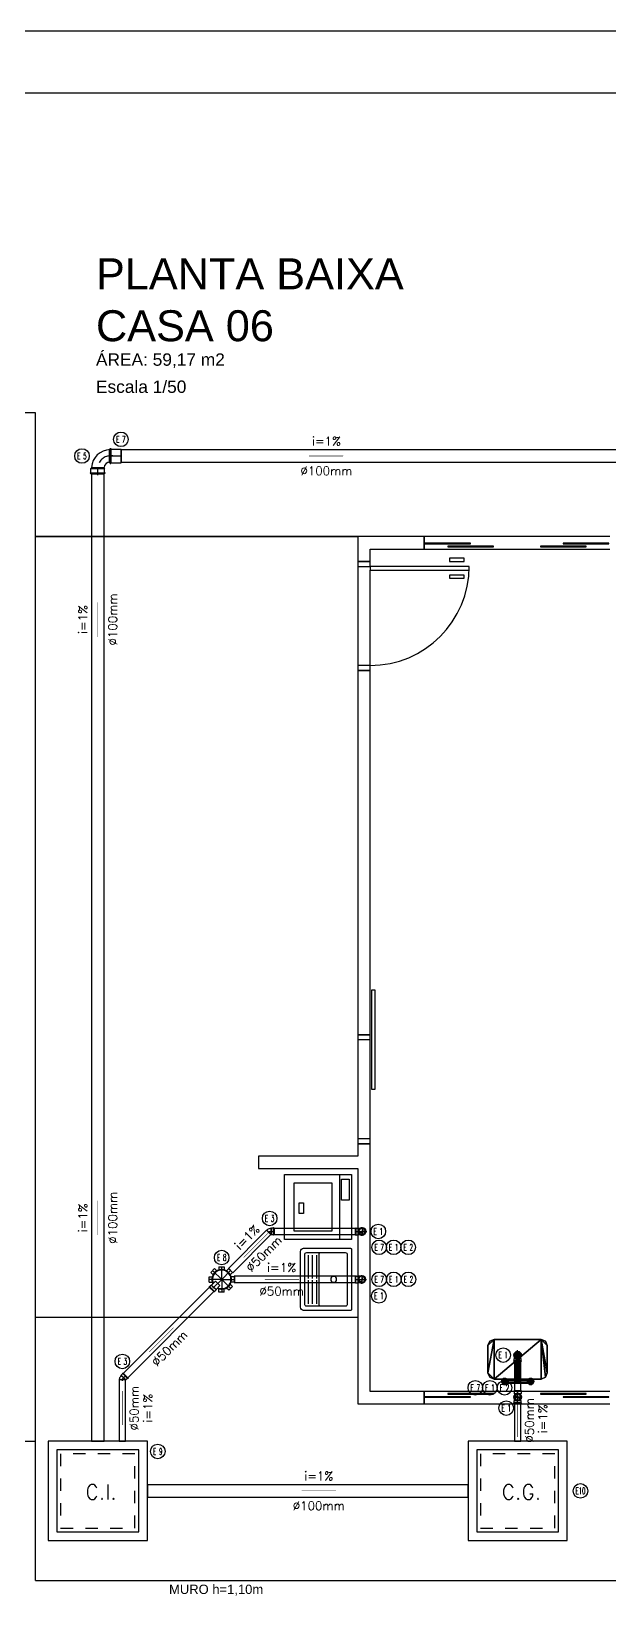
# Model space of a CAD drawing. Header units: metres. Extents: x 49 to 320, y -91 to 27.
# Drawn here: x 152.17 to 156.84, y -28.95 to -16.33 of the extents above; entities that cross this region are included whole.
import ezdxf
from ezdxf.enums import TextEntityAlignment as Align

# ---------------------------------------------------------------- set-up
doc = ezdxf.new("R2010")
doc.units = ezdxf.units.M
doc.header["$LTSCALE"] = 0.2
doc.linetypes.add('HIDDEN', pattern=[0.5, 0.25, -0.25])
doc.linetypes.add('LS', pattern=[0.5, 0.25, -0.25])
for name, color, linetype in [('ARQ-___-___-LEG', 3, 'Continuous'), ('ARQ-___-___-VST', 9, 'Continuous'), ('ARQ-EQP', 24, 'Continuous'), ('ARQ-EQP-___-INT', 7, 'Continuous'), ('CONEXAO_ESGOTO', 3, 'Continuous'), ('Diametro', 1, 'Continuous'), ('Fluxo', 1, 'Continuous'), ('Inclinacao', 1, 'Continuous'), ('LEGENDA_ID', 5, 'Continuous'), ('LEGENDA_ID_L', 5, 'Continuous'), ('LINHA_SIMETRIA', 1, 'LS'), ('TUBOS_ESGOTO', 100, 'Continuous')]:
    doc.layers.add(name, color=color, linetype=linetype)
doc.styles.add('R80', font='simplex.shx', dxfattribs={"height": 12})
doc.styles.add('REGUA200', font='arial.ttf')
doc.styles.add('REGUA60', font='arial.ttf')
doc.styles.add('REGUA80', font='arial.ttf')
doc.styles.add('ROMANS', font='romans', dxfattribs={"height": 6})

# ---------------------------------------------------------------- blocks, each defined once
blk = doc.blocks.new('Titul1')
at = {"color": 6, "style": 'REGUA200', "width": 1.4}
blk.add_attdef('TITULO', (0, 0), '', height=5, dxfattribs=at)
at = {"color": 0, "style": 'REGUA80', "width": 1.4}
blk.add_attdef('ESCALA', (0, -3.98), '', height=2, dxfattribs=at)
blk = doc.blocks.new('MCCUB1_3')
at = {"color": 254}
mesh = blk.add_polyface(dxfattribs=at)
corners = [(-24, -37, 70), (-22.5, -40.5, 70), (-19, -42, 70), (-24, -15, 70), (-22.5, -11.5, 70), (-19, -10, 70), (19, -10, 70), (19, -42, 70), (24, -15, 70), (24, -37, 70), (22.5, -40.5, 70), (22.5, -11.5, 70), (-24, -37, 85), (-22.5, -40.5, 85), (-19, -42, 85), (19, -42, 85), (22.5, -40.5, 85), (24, -37, 85), (24, -15, 85), (22.5, -11.5, 85), (19, -10, 85), (-19, -10, 85), (-22.5, -11.5, 85), (-24, -15, 85)]
mesh.append_faces([[corners[k] for k in face] for face in [(9, 7, 10), (6, 8, 11)]], dxfattribs={"vtx0": -1, "color": 254})
mesh.append_faces([[corners[k] for k in face] for face in [(0, 2, 3), (3, 2, 4), (4, 2, 5), (5, 2, 6), (8, 7, 9)]], dxfattribs={"vtx0": -1, "vtx1": -1, "color": 254})
mesh.append_faces([[corners[k] for k in face] for face in [(6, 7, 8)]], dxfattribs={"vtx0": -1, "vtx1": -1, "vtx2": -1, "color": 254})
mesh.append_faces([[corners[k] for k in face] for face in [(6, 2, 7)]], dxfattribs={"vtx0": -1, "vtx2": -1, "color": 254})
mesh.append_faces([[corners[k] for k in face] for face in [(12, 13, 0), (13, 14, 1), (14, 15, 2), (15, 16, 7), (16, 17, 10), (17, 18, 9), (18, 19, 8), (19, 20, 11), (20, 21, 6), (21, 22, 5), (22, 23, 4), (23, 12, 3)]], dxfattribs={"vtx1": -1, "color": 254})
mesh.append_faces([[corners[k] for k in face] for face in [(0, 1, 2), (13, 1, 0), (14, 2, 1), (15, 7, 2), (16, 10, 7), (17, 9, 10), (18, 8, 9), (19, 11, 8), (20, 6, 11), (21, 5, 6), (22, 4, 5), (23, 3, 4), (12, 0, 3)]], dxfattribs={"vtx2": -1, "color": 254})
mesh = blk.add_polyface(dxfattribs=at)
corners = [(-1.4, -30.5, 100.3), (-1.4, -30.5, 95.5), (-0.1, -31.3, 95.5), (-0.1, -31.3, 100.6), (-1.4, -29, 99.7), (-1.4, -29, 95.5), (-0.1, -28.3, 99.4), (-0.1, -28.3, 95.5), (1.2, -29, 99.7), (1.2, -29, 95.5), (1.2, -30.5, 100.3), (1.2, -30.5, 95.5), (-1.4, -27.2, 103.6), (-0.1, -27.5, 104.3), (-1.4, -26.6, 102.1), (-0.1, -26.3, 101.3), (1.2, -26.6, 102.1), (1.2, -27.2, 103.6), (-1.4, -10.6, 103.6), (-0.1, -10.3, 104.3), (-1.4, -11.2, 102.1), (-0.1, -11.5, 101.3), (1.2, -11.2, 102.1), (1.2, -10.6, 103.6), (-1.4, -7.6, 100.5), (-0.1, -7, 101), (-1.4, -8.6, 99.5), (-0.1, -9.2, 98.9), (1.2, -8.6, 99.5), (1.2, -7.6, 100.5), (-12.1, -6.6, 100), (-12.1, -7.3, 101.3), (11.9, -7.3, 101.3), (11.9, -6.6, 100), (-12.1, -7.4, 98.7), (11.9, -7.4, 98.7), (-12.1, -8.9, 98.7), (11.9, -8.9, 98.7), (-12.1, -9.6, 100), (11.9, -9.6, 100), (-12.1, -8.8, 101.3), (11.9, -8.8, 101.3), (12.5, -6.6, 106.9), (11.2, -5.7, 106.9), (9.7, -5.7, 106.9), (8.4, -6.6, 106.9), (7.9, -8.1, 106.9), (8.4, -9.6, 106.9), (9.6, -10.5, 106.9), (12.4, -9.6, 106.9), (11.2, -10.5, 106.9), (12.9, -8.1, 106.9), (12.5, -6.6, 101.9), (11.2, -5.7, 101.9), (9.7, -5.7, 101.9), (8.4, -6.6, 101.9), (7.9, -8.1, 101.9), (8.4, -9.6, 101.9), (9.6, -10.5, 101.9), (11.2, -10.5, 101.9), (12.4, -9.6, 101.9), (12.9, -8.1, 101.9), (-8.1, -8.1, 101.9), (-8.5, -6.6, 101.9), (-8.5, -6.6, 106.9), (-8.1, -8.1, 106.9), (-8.6, -9.6, 101.9), (-8.6, -9.6, 106.9), (-9.8, -10.5, 101.9), (-9.8, -10.5, 106.9), (-11.4, -10.5, 101.9), (-11.4, -10.5, 106.9), (-12.6, -9.6, 101.9), (-12.6, -9.6, 106.9), (-13.1, -8.1, 101.9), (-13.1, -8.1, 106.9), (-12.6, -6.6, 101.9), (-12.6, -6.6, 106.9), (-11.3, -5.7, 101.9), (-11.3, -5.7, 106.9), (-9.8, -5.7, 101.9), (-9.8, -5.7, 106.9)]
mesh.append_faces([[corners[k] for k in face] for face in [(30, 31, 32, 33), (34, 30, 33, 35), (36, 34, 35, 37), (38, 36, 37, 39), (40, 38, 39, 41), (31, 40, 41, 32), (52, 53, 43, 42), (53, 54, 44, 43), (54, 55, 45, 44), (55, 56, 46, 45), (56, 57, 47, 46), (57, 58, 48, 47), (58, 59, 50, 48), (59, 60, 49, 50), (60, 61, 51, 49), (61, 52, 42, 51), (62, 63, 64, 65), (66, 62, 65, 67), (68, 66, 67, 69), (70, 68, 69, 71), (72, 70, 71, 73), (74, 72, 73, 75), (76, 74, 75, 77), (78, 76, 77, 79), (80, 78, 79, 81), (63, 80, 81, 64)]], dxfattribs={"color": 254})
mesh.append_faces([[corners[k] for k in face] for face in [(32, 37, 35, 33), (49, 48, 50), (42, 49, 51), (64, 67, 65), (67, 71, 69)]], dxfattribs={"vtx0": -1, "color": 254})
mesh.append_faces([[corners[k] for k in face] for face in [(32, 39, 37), (42, 44, 45), (42, 45, 46), (42, 46, 47), (42, 47, 48), (64, 73, 71), (64, 75, 73), (64, 77, 75), (64, 79, 77)]], dxfattribs={"vtx0": -1, "vtx2": -1, "color": 254})
mesh.append_faces([[corners[k] for k in face] for face in [(24, 18, 19, 25), (26, 20, 18, 24), (27, 21, 20, 26), (28, 22, 21, 27), (29, 23, 22, 28), (25, 19, 23, 29)]], dxfattribs={"vtx1": -1, "color": 254})
mesh.append_faces([[corners[k] for k in face] for face in [(36, 38, 31)]], dxfattribs={"vtx1": -1, "vtx2": -1, "color": 254})
mesh.append_faces([[corners[k] for k in face] for face in [(12, 0, 3, 13), (14, 4, 0, 12), (15, 6, 4, 14), (16, 8, 6, 15), (17, 10, 8, 16), (13, 3, 10, 17), (18, 12, 13, 19), (20, 14, 12, 18), (21, 15, 14, 20), (22, 16, 15, 21), (23, 17, 16, 22), (19, 13, 17, 23)]], dxfattribs={"vtx1": -1, "vtx3": -1, "color": 254})
mesh.append_faces([[corners[k] for k in face] for face in [(32, 41, 39), (30, 34, 36, 31), (38, 40, 31), (42, 43, 44), (64, 81, 79)]], dxfattribs={"vtx2": -1, "color": 254})
mesh.append_faces([[corners[k] for k in face] for face in [(0, 1, 2, 3), (4, 5, 1, 0), (6, 7, 5, 4), (8, 9, 7, 6), (10, 11, 9, 8), (3, 2, 11, 10)]], dxfattribs={"vtx3": -1, "color": 254})
blk = doc.blocks.new('EQLAV1_2')
at = {"color": 0}
blk.add_lwpolyline([(30.8, -10), (-30.8, -10), (-30.8, -73.5), (30.8, -73.5)], close=True, dxfattribs=at)
at = {"layer": 'ARQ-EQP-___-INT'}
blk.add_line((30.8, -21.3), (-30.8, -21.3), dxfattribs=at)
for points in [[(6.4, -19.6), (26.4, -19.6), (26.4, -12.1), (6.4, -12.1)], [(22.9, -64.6), (22.9, -28.8), (-23, -28.8), (-23, -64.6)], [(4, -59.7), (4, -55.7), (-6, -55.7), (-6, -59.7)]]:
    blk.add_lwpolyline(points, close=True, dxfattribs=at)
blk = doc.blocks.new('SAT13S_2')
at = {"layer": 'ARQ-EQP', "color": 0, "linetype": 'ByBlock'}
blk.add_lwpolyline([(-26.5, -48.5), (26.5, -48.5, 0.414214), (29.5, -45.5), (29.5, -1, 0.414214), (28.5, 0), (-28.5, 0, 0.414214), (-29.5, -1), (-29.5, -45.5, 0.414214)], format="xyb", close=True, dxfattribs=at)
at = {"layer": 'ARQ-EQP-___-INT'}
for points in [[(25.5, -27.7), (25.5, -6, 0.414214), (23.5, -4), (-23.5, -4, 0.414214), (-25.5, -6), (-25.5, -27.7)], [(-25.5, -27.8), (-25.5, -29.7, 0.414214), (-24.5, -30.6), (-23.2, -30.6), (23.1, -30.6), (24.5, -30.6, 0.414214), (25.5, -29.7), (25.5, -27.8)], [(-25.5, -30.5), (-25.5, -42.5, 0.414214), (-23.5, -44.5)], [(-23.5, -44.5), (23.5, -44.5, 0.414214), (25.5, -42.5), (25.5, -30.5, 0.414214)], [(-23.2, -33), (-0.9, -33, 0.414214)], [(-23.2, -37), (-0.9, -37, 0.414214)], [(-23.2, -41), (-0.9, -41, 0.414214)], [(0.8, -33), (23.1, -33, 0.414214)], [(0.8, -37), (23.1, -37, 0.414214)], [(0.8, -41), (23.1, -41, 0.414214)]]:
    blk.add_lwpolyline(points, format="xyb", dxfattribs=at)
blk.add_circle((0, -17), 2.8, dxfattribs=at)
blk = doc.blocks.new('*U269', base_point=(455.011, 179.014, 1.025))
at = {"linetype": 'Continuous'}
for p, q in [((454.981, 179.063, 1.025), (454.981, 179.061, 1.025)), ((454.983, 179.063, 1.025), (454.981, 179.063, 1.025)), ((454.981, 179.061, 1.025), (454.983, 179.061, 1.025)), ((454.983, 179.066, 1.025), (454.983, 179.063, 1.025)), ((454.983, 179.066, 1.025), (455.038, 179.066, 1.025)), ((454.983, 179.063, 1.025), (455.038, 179.063, 1.025)), ((454.983, 179.061, 1.025), (454.983, 179.043, 1.025)), ((454.983, 179.061, 1.025), (455.038, 179.061, 1.025)), ((455.038, 179.066, 1.025), (455.038, 179.063, 1.025)), ((455.038, 179.066, 1.025), (455.038, 179.063, 1.025)), ((455.038, 179.063, 1.025), (455.041, 179.063, 1.025)), ((455.041, 179.061, 1.025), (455.038, 179.061, 1.025)), ((455.038, 179.061, 1.025), (455.038, 179.043, 1.025)), ((455.041, 179.063, 1.025), (455.041, 179.061, 1.025)), ((454.986, 179.041, 1.025), (454.983, 179.043, 1.025)), ((454.983, 179.043, 1.025), (455.006, 179.043, 1.025)), ((454.986, 179.041, 1.025), (454.986, 179.03, 1.025)), ((454.998, 179.041, 1.025), (454.986, 179.041, 1.025)), ((455.015, 179.043, 1.025), (455.038, 179.043, 1.025)), ((455.036, 179.041, 1.025), (455.023, 179.041, 1.025)), ((455.036, 179.041, 1.025), (455.038, 179.043, 1.025)), ((455.036, 179.041, 1.025), (455.036, 179.03, 1.025))]:
    blk.add_line(p, q, dxfattribs=at)
for radius in [0.03, 0.0275]:
    blk.add_circle((455.011, 179.014, 1.025), radius, dxfattribs=at)
for centre, radius, start, end in [((455.011, 179.014, 1.025), 0.025, 0.0014, 179.9974), ((454.998, 179.008, 1.025), 0.0137, 24.0268, 155.9744), ((455.011, 179.014, 1.025), 0.025, 180.0026, 359.9986), ((455.023, 179.019, 1.025), 0.0137, 204.0268, 335.9744)]:
    blk.add_arc(centre, radius, start, end, dxfattribs=at)
at = {"layer": 'LINHA_SIMETRIA'}
for p, q in [((455.011, 179.071, 1.025), (455.011, 178.975, 1.025)), ((455.043, 179.014, 1.025), (454.978, 179.014, 1.025))]:
    blk.add_line(p, q, dxfattribs=at)
blk = doc.blocks.new('*U270', base_point=(455.011, 179.353, 1.025))
at = {"linetype": 'Continuous'}
for p, q in [((454.981, 179.304, 1.025), (454.981, 179.306, 1.025)), ((454.981, 179.306, 1.025), (454.983, 179.306, 1.025)), ((454.983, 179.304, 1.025), (454.981, 179.304, 1.025)), ((454.986, 179.326, 1.025), (454.983, 179.324, 1.025)), ((455.038, 179.324, 1.025), (454.983, 179.324, 1.025)), ((454.983, 179.306, 1.025), (454.983, 179.324, 1.025)), ((455.038, 179.306, 1.025), (454.983, 179.306, 1.025)), ((455.038, 179.304, 1.025), (454.983, 179.304, 1.025)), ((454.983, 179.301, 1.025), (454.983, 179.304, 1.025)), ((454.983, 179.301, 1.025), (454.983, 179.304, 1.025)), ((454.986, 179.353, 1.025), (454.986, 179.326, 1.025)), ((454.986, 179.326, 1.025), (455.036, 179.326, 1.025)), ((455.036, 179.326, 1.025), (455.036, 179.353, 1.025)), ((455.036, 179.326, 1.025), (455.038, 179.324, 1.025)), ((455.038, 179.306, 1.025), (455.038, 179.324, 1.025)), ((455.041, 179.306, 1.025), (455.038, 179.306, 1.025)), ((455.038, 179.304, 1.025), (455.041, 179.304, 1.025)), ((455.038, 179.301, 1.025), (455.038, 179.304, 1.025)), ((455.041, 179.304, 1.025), (455.041, 179.306, 1.025)), ((455.038, 179.301, 1.025), (454.983, 179.301, 1.025))]:
    blk.add_line(p, q, dxfattribs=at)
for radius, start, end in [(0.03, 326.4427, 213.5573), (0.0275, 335.38, 204.62), (0.025, 0, 180)]:
    blk.add_arc((455.011, 179.353, 1.025), radius, start, end, dxfattribs=at)
at = {"layer": 'LINHA_SIMETRIA'}
for p, q in [((454.979, 179.353, 1.025), (455.042, 179.353, 1.025)), ((455.011, 179.296, 1.025), (455.011, 179.386, 1.025))]:
    blk.add_line(p, q, dxfattribs=at)
blk = doc.blocks.new('*U271', base_point=(455.011, 179.353, 1.025))
at = {"linetype": 'Continuous'}
for p, q in [((454.981, 179.403, 1.025), (454.981, 179.4, 1.025)), ((454.983, 179.403, 1.025), (454.981, 179.403, 1.025)), ((454.981, 179.4, 1.025), (454.983, 179.4, 1.025)), ((454.983, 179.405, 1.025), (454.983, 179.403, 1.025)), ((454.983, 179.405, 1.025), (455.038, 179.405, 1.025)), ((454.983, 179.403, 1.025), (455.038, 179.403, 1.025)), ((454.983, 179.4, 1.025), (454.983, 179.383, 1.025)), ((454.983, 179.4, 1.025), (455.038, 179.4, 1.025)), ((454.986, 179.38, 1.025), (454.983, 179.383, 1.025)), ((454.983, 179.383, 1.025), (455.006, 179.383, 1.025)), ((454.986, 179.38, 1.025), (454.986, 179.37, 1.025)), ((454.998, 179.38, 1.025), (454.986, 179.38, 1.025)), ((455.015, 179.383, 1.025), (455.038, 179.383, 1.025)), ((455.036, 179.38, 1.025), (455.023, 179.38, 1.025)), ((455.036, 179.38, 1.025), (455.038, 179.383, 1.025)), ((455.036, 179.38, 1.025), (455.036, 179.37, 1.025)), ((455.038, 179.405, 1.025), (455.038, 179.403, 1.025)), ((455.038, 179.405, 1.025), (455.038, 179.403, 1.025)), ((455.038, 179.403, 1.025), (455.041, 179.403, 1.025)), ((455.041, 179.4, 1.025), (455.038, 179.4, 1.025)), ((455.038, 179.4, 1.025), (455.038, 179.383, 1.025)), ((455.041, 179.403, 1.025), (455.041, 179.4, 1.025))]:
    blk.add_line(p, q, dxfattribs=at)
for radius in [0.03, 0.0275]:
    blk.add_circle((455.011, 179.353, 1.025), radius, dxfattribs=at)
for centre, radius, start, end in [((455.011, 179.353, 1.025), 0.025, 0.0014, 179.9974), ((454.998, 179.348, 1.025), 0.0137, 24.0268, 155.9744), ((455.011, 179.353, 1.025), 0.025, 180.0026, 359.9986), ((455.023, 179.359, 1.025), 0.0137, 204.0268, 335.9744)]:
    blk.add_arc(centre, radius, start, end, dxfattribs=at)
at = {"layer": 'LINHA_SIMETRIA'}
for p, q in [((455.043, 179.353, 1.025), (454.978, 179.353, 1.025)), ((455.011, 179.41, 1.025), (455.011, 179.314, 1.025))]:
    blk.add_line(p, q, dxfattribs=at)
blk = doc.blocks.new('*U272', base_point=(457.499, 178.403))
at = {"linetype": 'Continuous'}
for p, q in [((457.397, 178.382), (457.397, 178.425)), ((457.397, 178.425), (457.423, 178.425)), ((457.412, 178.46), (457.442, 178.491)), ((457.412, 178.46), (457.43, 178.442)), ((457.442, 178.491), (457.46, 178.473)), ((457.478, 178.505), (457.521, 178.505)), ((457.478, 178.505), (457.478, 178.48)), ((457.545, 178.485), (457.513, 178.452)), ((457.513, 178.452), (457.548, 178.417)), ((457.521, 178.505), (457.521, 178.48)), ((457.557, 178.501), (457.545, 178.488)), ((457.545, 178.485), (457.545, 178.488)), ((457.545, 178.488), (457.584, 178.449)), ((457.58, 178.449), (457.545, 178.485)), ((457.58, 178.449), (457.548, 178.417)), ((457.557, 178.504), (457.555, 178.502)), ((457.555, 178.502), (457.557, 178.501)), ((457.559, 178.502), (457.557, 178.504)), ((457.557, 178.501), (457.596, 178.462)), ((457.561, 178.504), (457.559, 178.502)), ((457.559, 178.502), (457.598, 178.464)), ((457.561, 178.504), (457.6, 178.465)), ((457.601, 178.425), (457.575, 178.425)), ((457.58, 178.449), (457.584, 178.449)), ((457.596, 178.462), (457.584, 178.449)), ((457.598, 178.46), (457.596, 178.462)), ((457.6, 178.465), (457.598, 178.464)), ((457.6, 178.465), (457.598, 178.464)), ((457.598, 178.464), (457.6, 178.462)), ((457.6, 178.462), (457.598, 178.46)), ((457.601, 178.425), (457.601, 178.382)), ((457.397, 178.382), (457.423, 178.382)), ((457.412, 178.347), (457.43, 178.365)), ((457.442, 178.316), (457.412, 178.347)), ((457.442, 178.316), (457.46, 178.334)), ((457.478, 178.302), (457.478, 178.327)), ((457.521, 178.302), (457.478, 178.302)), ((457.521, 178.302), (457.521, 178.327)), ((457.556, 178.316), (457.538, 178.334)), ((457.586, 178.347), (457.556, 178.316)), ((457.586, 178.347), (457.568, 178.365)), ((457.601, 178.382), (457.575, 178.382))]:
    blk.add_line(p, q, dxfattribs=at)
for radius, start, end in [(0.0793, 63.5199, 26.7514), (0.075, 64.6156, 25.673)]:
    blk.add_arc((457.499, 178.403), radius, start, end, dxfattribs=at)
at = {"layer": 'LINHA_SIMETRIA'}
for q in [(457.421, 178.482), (457.499, 178.514), (457.588, 178.492), (457.388, 178.403), (457.421, 178.325), (457.578, 178.325), (457.499, 178.293), (457.61, 178.403)]:
    blk.add_line((457.499, 178.403), q, dxfattribs=at)
blk = doc.blocks.new('*U273', base_point=(456.253, 178.016))
at = {"linetype": 'Continuous'}
for p, q in [((456.28, 178.041), (456.27, 178.041)), ((456.28, 178.041), (456.283, 178.044)), ((456.28, 178.029), (456.28, 178.041)), ((456.3, 178.044), (456.283, 178.044)), ((456.283, 178.044), (456.283, 178.021)), ((456.303, 178.046), (456.3, 178.046)), ((456.3, 178.046), (456.3, 178.044)), ((456.3, 178.044), (456.3, 177.989)), ((456.303, 178.044), (456.303, 178.046)), ((456.305, 178.044), (456.303, 178.044)), ((456.303, 178.044), (456.303, 177.989)), ((456.305, 178.044), (456.305, 177.989)), ((456.28, 177.991), (456.27, 177.991)), ((456.28, 177.991), (456.28, 178.004)), ((456.28, 177.991), (456.283, 177.989)), ((456.283, 178.012), (456.283, 177.989)), ((456.3, 177.989), (456.283, 177.989)), ((456.3, 177.986), (456.3, 177.989)), ((456.303, 177.986), (456.3, 177.986)), ((456.305, 177.989), (456.303, 177.989)), ((456.305, 177.989), (456.303, 177.989)), ((456.303, 177.989), (456.303, 177.986))]:
    blk.add_line(p, q, dxfattribs=at)
for radius in [0.03, 0.0275]:
    blk.add_circle((456.253, 178.016), radius, dxfattribs=at)
for centre, radius, start, end in [((456.253, 178.016), 0.025, 90.0026, 269.9986), ((456.248, 178.029), 0.0137, 294.0268, 65.9744), ((456.253, 178.016), 0.025, 270.0014, 89.9974), ((456.259, 178.004), 0.0137, 114.0268, 245.9744)]:
    blk.add_arc(centre, radius, start, end, dxfattribs=at)
at = {"layer": 'LINHA_SIMETRIA'}
for p, q in [((456.253, 177.984), (456.253, 178.049)), ((456.31, 178.016), (456.214, 178.016))]:
    blk.add_line(p, q, dxfattribs=at)
blk = doc.blocks.new('*U274', base_point=(456.266, 178.016))
at = {"linetype": 'Continuous'}
for p, q in [((456.293, 178.041), (456.266, 178.041)), ((456.293, 178.041), (456.296, 178.044)), ((456.293, 177.991), (456.293, 178.041)), ((456.296, 178.044), (456.296, 177.989)), ((456.313, 178.044), (456.296, 178.044)), ((456.316, 178.046), (456.313, 178.046)), ((456.313, 178.046), (456.313, 178.044)), ((456.313, 178.044), (456.313, 177.989)), ((456.316, 178.044), (456.316, 178.046)), ((456.316, 178.044), (456.316, 177.989)), ((456.318, 178.044), (456.316, 178.044)), ((456.318, 178.044), (456.318, 177.989)), ((456.266, 177.991), (456.293, 177.991)), ((456.293, 177.991), (456.296, 177.989)), ((456.313, 177.989), (456.296, 177.989)), ((456.313, 177.986), (456.313, 177.989)), ((456.316, 177.986), (456.313, 177.986)), ((456.316, 177.989), (456.316, 177.986)), ((456.318, 177.989), (456.316, 177.989)), ((456.318, 177.989), (456.316, 177.989))]:
    blk.add_line(p, q, dxfattribs=at)
for radius, start, end in [(0.03, 56.4427, 303.5573), (0.0275, 65.38, 294.62), (0.025, 90, 270)]:
    blk.add_arc((456.266, 178.016), radius, start, end, dxfattribs=at)
at = {"layer": 'LINHA_SIMETRIA'}
for p, q in [((456.266, 177.985), (456.266, 178.048)), ((456.323, 178.016), (456.233, 178.016))]:
    blk.add_line(p, q, dxfattribs=at)
blk = doc.blocks.new('*U275', base_point=(457.013, 178.016))
at = {"linetype": 'Continuous'}
for p, q in [((456.977, 177.989), (456.977, 178.044)), ((456.977, 178.044), (456.979, 178.044)), ((456.977, 178.044), (456.979, 178.044)), ((456.979, 178.044), (456.979, 178.046)), ((456.979, 178.046), (456.982, 178.046)), ((456.979, 177.989), (456.979, 178.044)), ((456.982, 178.046), (456.982, 178.044)), ((456.982, 177.989), (456.982, 178.044)), ((456.982, 178.044), (456.999, 178.044)), ((456.999, 177.989), (456.999, 178.044)), ((457.002, 178.041), (456.999, 178.044)), ((457.002, 178.041), (457.002, 177.991)), ((457.002, 178.041), (457.037, 178.006)), ((456.977, 177.989), (456.979, 177.989)), ((456.979, 177.989), (456.979, 177.986)), ((456.979, 177.986), (456.982, 177.986)), ((456.982, 177.989), (456.999, 177.989)), ((456.982, 177.986), (456.982, 177.989)), ((457.002, 177.991), (456.999, 177.989)), ((457.037, 178.006), (457.031, 178))]:
    blk.add_line(p, q, dxfattribs=at)
blk.add_arc((457.001, 178.051), 0.0591, 271.1912, 300.3358, dxfattribs=at)
at = {"layer": 'LINHA_SIMETRIA'}
for p, q in [((457.013, 178.016), (456.976, 178.016)), ((457.024, 178.028), (457.013, 178.016))]:
    blk.add_line(p, q, dxfattribs=at)
blk = doc.blocks.new('*U276', base_point=(456.269, 178.403))
at = {"linetype": 'Continuous'}
for p, q in [((456.296, 178.428), (456.285, 178.428)), ((456.296, 178.428), (456.298, 178.431)), ((456.296, 178.416), (456.296, 178.428)), ((456.316, 178.431), (456.298, 178.431)), ((456.298, 178.431), (456.298, 178.408)), ((456.318, 178.433), (456.316, 178.433)), ((456.316, 178.433), (456.316, 178.431)), ((456.316, 178.431), (456.316, 178.376)), ((456.318, 178.431), (456.318, 178.433)), ((456.321, 178.431), (456.318, 178.431)), ((456.318, 178.431), (456.318, 178.376)), ((456.321, 178.431), (456.321, 178.376)), ((456.296, 178.378), (456.285, 178.378)), ((456.296, 178.378), (456.296, 178.391)), ((456.296, 178.378), (456.298, 178.376)), ((456.298, 178.399), (456.298, 178.376)), ((456.316, 178.376), (456.298, 178.376)), ((456.316, 178.373), (456.316, 178.376)), ((456.318, 178.373), (456.316, 178.373)), ((456.321, 178.376), (456.318, 178.376)), ((456.321, 178.376), (456.318, 178.376)), ((456.318, 178.376), (456.318, 178.373))]:
    blk.add_line(p, q, dxfattribs=at)
for radius in [0.03, 0.0275]:
    blk.add_circle((456.269, 178.403), radius, dxfattribs=at)
for centre, radius, start, end in [((456.269, 178.403), 0.025, 90.0026, 269.9986), ((456.263, 178.416), 0.0137, 294.0268, 65.9744), ((456.269, 178.403), 0.025, 270.0014, 89.9974), ((456.274, 178.391), 0.0137, 114.0268, 245.9744)]:
    blk.add_arc(centre, radius, start, end, dxfattribs=at)
at = {"layer": 'LINHA_SIMETRIA'}
for p, q in [((456.269, 178.371), (456.269, 178.436)), ((456.326, 178.403), (456.23, 178.403))]:
    blk.add_line(p, q, dxfattribs=at)
blk = doc.blocks.new('*U277', base_point=(456.269, 178.403))
at = {"linetype": 'Continuous'}
for p, q in [((456.296, 178.428), (456.269, 178.428)), ((456.296, 178.428), (456.298, 178.431)), ((456.296, 178.378), (456.296, 178.428)), ((456.298, 178.431), (456.298, 178.376)), ((456.316, 178.431), (456.298, 178.431)), ((456.318, 178.433), (456.316, 178.433)), ((456.316, 178.433), (456.316, 178.431)), ((456.316, 178.431), (456.316, 178.376)), ((456.318, 178.431), (456.318, 178.433)), ((456.318, 178.431), (456.318, 178.376)), ((456.321, 178.431), (456.318, 178.431)), ((456.321, 178.431), (456.321, 178.376)), ((456.269, 178.378), (456.296, 178.378)), ((456.296, 178.378), (456.298, 178.376)), ((456.316, 178.376), (456.298, 178.376)), ((456.316, 178.373), (456.316, 178.376)), ((456.318, 178.373), (456.316, 178.373)), ((456.318, 178.376), (456.318, 178.373)), ((456.321, 178.376), (456.318, 178.376)), ((456.321, 178.376), (456.318, 178.376))]:
    blk.add_line(p, q, dxfattribs=at)
for radius, start, end in [(0.03, 56.4427, 303.5573), (0.0275, 65.38, 294.62), (0.025, 90, 270)]:
    blk.add_arc((456.269, 178.403), radius, start, end, dxfattribs=at)
at = {"layer": 'LINHA_SIMETRIA'}
for p, q in [((456.269, 178.372), (456.269, 178.435)), ((456.326, 178.403), (456.236, 178.403))]:
    blk.add_line(p, q, dxfattribs=at)
blk = doc.blocks.new('*U278', base_point=(458.202, 179.205))
at = {"linetype": 'Continuous'}
for p, q in [((458.157, 179.203), (458.159, 179.205)), ((458.159, 179.201), (458.157, 179.203)), ((458.157, 179.199), (458.159, 179.201)), ((458.157, 179.199), (458.159, 179.201)), ((458.196, 179.161), (458.157, 179.199)), ((458.159, 179.205), (458.16, 179.203)), ((458.197, 179.162), (458.159, 179.201)), ((458.16, 179.203), (458.173, 179.215)), ((458.199, 179.164), (458.16, 179.203)), ((458.212, 179.176), (458.173, 179.215)), ((458.176, 179.215), (458.173, 179.215)), ((458.176, 179.215), (458.212, 179.18)), ((458.176, 179.215), (458.226, 179.215)), ((458.199, 179.164), (458.212, 179.176)), ((458.212, 179.18), (458.212, 179.176)), ((458.226, 179.215), (458.226, 179.206)), ((458.196, 179.161), (458.197, 179.162)), ((458.197, 179.162), (458.199, 179.161)), ((458.201, 179.162), (458.199, 179.164)), ((458.199, 179.161), (458.201, 179.162))]:
    blk.add_line(p, q, dxfattribs=at)
blk.add_arc((458.169, 179.221), 0.0591, 315.9787, 345.1234, dxfattribs=at)
at = {"layer": 'LINHA_SIMETRIA'}
for p, q in [((458.202, 179.205), (458.175, 179.179)), ((458.202, 179.222), (458.202, 179.205))]:
    blk.add_line(p, q, dxfattribs=at)
blk = doc.blocks.new('*U279', base_point=(458.399, 171.758))
at = {"linetype": 'Continuous'}
for p, q in [((458.339, 171.898), (458.339, 171.893)), ((458.344, 171.898), (458.339, 171.898)), ((458.339, 171.893), (458.344, 171.893)), ((458.344, 171.903), (458.344, 171.898)), ((458.344, 171.903), (458.344, 171.898)), ((458.454, 171.903), (458.344, 171.903)), ((458.454, 171.898), (458.344, 171.898)), ((458.454, 171.893), (458.344, 171.893)), ((458.344, 171.893), (458.344, 171.858)), ((458.349, 171.853), (458.344, 171.858)), ((458.454, 171.858), (458.344, 171.858)), ((458.349, 171.853), (458.449, 171.853)), ((458.449, 171.853), (458.454, 171.858)), ((458.454, 171.903), (458.454, 171.898)), ((458.454, 171.898), (458.459, 171.898)), ((458.459, 171.893), (458.454, 171.893)), ((458.454, 171.893), (458.454, 171.858)), ((458.459, 171.898), (458.459, 171.893)), ((458.294, 171.807), (458.299, 171.807)), ((458.294, 171.707), (458.294, 171.807)), ((458.294, 171.707), (458.299, 171.707))]:
    blk.add_line(p, q, dxfattribs=at)
for radius, start, end in [(0.0502, 270, 354.5645), (0.15, 269.9959, 358.1577)]:
    blk.add_arc((458.299, 171.857), radius, start, end, dxfattribs=at)
at = {"layer": 'LINHA_SIMETRIA'}
for p, q in [((458.399, 171.912), (458.399, 171.863)), ((458.278, 171.758), (458.311, 171.758))]:
    blk.add_line(p, q, dxfattribs=at)
blk.add_arc((458.296, 171.859), 0.103, 278.4446, 2.0504, dxfattribs=at)
blk = doc.blocks.new('*U280', base_point=(458.306, 171.758))
at = {"linetype": 'Continuous'}
for p, q in [((458.211, 171.813), (458.211, 171.703)), ((458.296, 171.813), (458.211, 171.813)), ((458.301, 171.818), (458.296, 171.818)), ((458.296, 171.818), (458.296, 171.813)), ((458.296, 171.813), (458.296, 171.703)), ((458.301, 171.813), (458.301, 171.818)), ((458.306, 171.813), (458.301, 171.813)), ((458.301, 171.813), (458.301, 171.703)), ((458.306, 171.813), (458.306, 171.703)), ((458.296, 171.703), (458.211, 171.703)), ((458.296, 171.698), (458.296, 171.703)), ((458.301, 171.698), (458.296, 171.698)), ((458.306, 171.703), (458.301, 171.703)), ((458.301, 171.703), (458.301, 171.698)), ((458.306, 171.703), (458.301, 171.703))]:
    blk.add_line(p, q, dxfattribs=at)
at = {"layer": 'LINHA_SIMETRIA'}
blk.add_line((458.315, 171.758), (458.197, 171.758), dxfattribs=at)
blk = doc.blocks.new('_cxgordu')
for p, q in [((40, 40), (-40, 40)), ((-40, 40), (-40, -40)), ((40, -40), (40, 40)), ((-40, -40), (40, -40))]:
    blk.add_line(p, q)
at = {"color": 1, "linetype": 'Continuous', "ltscale": 0.5}
for p, q in [((33, 33), (-33, 33)), ((-33, 33), (-33, -33)), ((33, -33), (33, 33)), ((-33, -33), (33, -33))]:
    blk.add_line(p, q, dxfattribs=at)
at = {"color": 1, "linetype": 'HIDDEN', "ltscale": 0.5}
for p, q in [((30, 30), (-30, 30)), ((-30, 30), (-30, -30)), ((30, -30), (30, 30)), ((-30, -30), (30, -30))]:
    blk.add_line(p, q, dxfattribs=at)
at = {"style": 'R80'}
blk.add_text('C.G.', height=12, dxfattribs=at).set_placement((-12.9, -6.9))
blk = doc.blocks.new('inp_cx')
for p, q in [((40, 40), (-40, 40)), ((-40, 40), (-40, -40)), ((40, -40), (40, 40)), ((-40, -40), (40, -40))]:
    blk.add_line(p, q)
at = {"color": 1, "linetype": 'Continuous', "ltscale": 0.5}
for p, q in [((33, 33), (-33, 33)), ((-33, 33), (-33, -33)), ((33, -33), (33, 33)), ((-33, -33), (33, -33))]:
    blk.add_line(p, q, dxfattribs=at)
at = {"color": 1, "linetype": 'HIDDEN', "ltscale": 0.5}
for p, q in [((30, 30), (-30, 30)), ((-30, 30), (-30, -30)), ((30, -30), (30, 30)), ((-30, -30), (30, -30))]:
    blk.add_line(p, q, dxfattribs=at)
at = {"style": 'R80'}
blk.add_text('C.I.', height=12, dxfattribs=at).set_placement((-10, -6.9))

msp = doc.modelspace()

# ---------------------------------------------------------------- linework, layer by layer
at = {"color": 15}
msp.add_line((188.44, -16.327), (141.615, -16.327), dxfattribs=at)
at = {"color": 0}
msp.add_line((187.94, -16.827), (142.865, -16.827), dxfattribs=at)
for p, q in [((152.201, -19.406), (152.051, -19.406)), ((152.201, -27.706), (152.201, -19.406)), ((152.201, -20.406), (154.801, -20.406)), ((154.801, -20.406), (152.201, -20.406)), ((154.801, -20.406), (154.801, -20.606)), ((155.336, -20.406), (154.801, -20.406)), ((155.336, -20.506), (155.336, -20.406)), ((155.337, -20.406), (155.336, -20.406)), ((155.336, -20.406), (155.336, -20.506)), ((156.835, -20.406), (155.337, -20.406)), ((155.337, -20.506), (155.337, -20.406)), ((154.901, -20.606), (154.901, -20.506)), ((154.901, -20.506), (155.336, -20.506)), ((155.336, -20.506), (155.337, -20.506)), ((155.337, -20.506), (156.835, -20.506)), ((155.712, -20.458), (155.343, -20.458)), ((155.343, -20.458), (155.343, -20.463)), ((155.343, -20.463), (155.712, -20.463)), ((155.897, -20.483), (155.528, -20.483)), ((155.528, -20.483), (155.528, -20.488)), ((155.528, -20.488), (155.897, -20.488)), ((155.541, -20.581), (155.541, -20.606)), ((155.661, -20.581), (155.541, -20.581)), ((155.661, -20.606), (155.661, -20.581)), ((155.712, -20.463), (155.712, -20.458)), ((155.897, -20.488), (155.897, -20.483)), ((156.644, -20.483), (156.275, -20.483)), ((156.275, -20.483), (156.275, -20.488)), ((156.275, -20.488), (156.644, -20.488)), ((156.829, -20.458), (156.46, -20.458)), ((156.46, -20.458), (156.46, -20.463)), ((156.46, -20.463), (156.829, -20.463)), ((156.644, -20.488), (156.644, -20.483)), ((156.829, -20.463), (156.829, -20.458)), ((154.801, -20.606), (154.901, -20.606)), ((154.901, -20.606), (154.801, -20.606)), ((154.801, -20.606), (154.801, -20.646)), ((154.801, -20.646), (154.901, -20.646)), ((154.801, -20.646), (154.801, -21.446)), ((154.801, -20.646), (154.801, -21.446)), ((154.901, -20.646), (154.901, -20.606)), ((155.701, -20.646), (154.901, -20.646)), ((154.901, -20.646), (154.901, -20.676)), ((154.901, -20.676), (155.701, -20.676)), ((154.901, -21.446), (154.901, -20.676)), ((155.541, -20.606), (155.661, -20.606)), ((155.701, -20.676), (155.701, -20.646)), ((155.541, -20.716), (155.541, -20.741)), ((155.661, -20.716), (155.541, -20.716)), ((155.541, -20.741), (155.661, -20.741)), ((155.661, -20.741), (155.661, -20.716)), ((154.801, -21.446), (154.801, -21.486)), ((154.901, -21.446), (154.801, -21.446)), ((154.901, -21.486), (154.901, -21.446)), ((154.901, -21.486), (154.801, -21.486)), ((154.801, -21.486), (154.801, -24.426)), ((154.801, -21.486), (154.901, -21.486)), ((154.901, -24.426), (154.901, -21.486)), ((154.911, -24.066), (154.911, -24.866)), ((154.941, -24.066), (154.911, -24.066)), ((154.941, -24.866), (154.941, -24.066)), ((154.801, -24.426), (154.901, -24.426)), ((154.901, -24.426), (154.801, -24.426)), ((154.801, -24.426), (154.801, -24.466)), ((154.801, -24.466), (154.901, -24.466)), ((154.801, -24.466), (154.801, -25.266)), ((154.801, -24.466), (154.801, -25.266)), ((154.901, -24.466), (154.901, -24.426)), ((154.901, -25.266), (154.901, -24.466)), ((154.911, -24.866), (154.941, -24.866)), ((154.801, -25.266), (154.801, -25.306)), ((154.901, -25.266), (154.801, -25.266)), ((154.901, -25.306), (154.801, -25.306)), ((154.801, -25.306), (154.801, -25.406)), ((154.801, -25.306), (154.901, -25.306)), ((154.901, -25.306), (154.901, -25.266)), ((154.901, -27.306), (154.901, -25.306)), ((154.001, -25.406), (154.001, -25.506)), ((154.801, -25.406), (154.001, -25.406)), ((154.001, -25.506), (154.801, -25.506)), ((154.801, -25.506), (154.801, -27.406)), ((152.201, -26.706), (154.801, -26.706)), ((152.201, -26.706), (154.801, -26.706)), ((155.336, -27.306), (154.901, -27.306)), ((155.336, -27.406), (155.336, -27.306)), ((155.337, -27.306), (155.336, -27.306)), ((155.336, -27.306), (155.336, -27.406)), ((156.835, -27.306), (155.337, -27.306)), ((155.337, -27.406), (155.337, -27.306)), ((155.712, -27.348), (155.343, -27.348)), ((155.343, -27.348), (155.343, -27.353)), ((155.343, -27.353), (155.712, -27.353)), ((155.897, -27.323), (155.528, -27.323)), ((155.528, -27.323), (155.528, -27.328)), ((155.528, -27.328), (155.897, -27.328)), ((155.712, -27.353), (155.712, -27.348)), ((155.897, -27.328), (155.897, -27.323)), ((156.644, -27.323), (156.275, -27.323)), ((156.275, -27.323), (156.275, -27.328)), ((156.275, -27.328), (156.644, -27.328)), ((156.829, -27.348), (156.46, -27.348)), ((156.46, -27.348), (156.46, -27.353)), ((156.46, -27.353), (156.829, -27.353)), ((156.644, -27.328), (156.644, -27.323)), ((156.829, -27.353), (156.829, -27.348)), ((154.801, -27.406), (155.336, -27.406)), ((155.336, -27.406), (155.337, -27.406)), ((155.337, -27.406), (156.835, -27.406)), ((152.051, -27.706), (152.201, -27.706))]:
    msp.add_line(p, q)
msp.add_arc((154.901, -20.646), 0.8, 270, 0)
at = {"layer": 'ARQ-___-___-VST'}
for q in [(152.201, -27.706), (160.771, -28.831)]:
    msp.add_line((152.201, -28.831), q, dxfattribs=at)
at = {"layer": 'Fluxo'}
for points in [[(154.408, -19.755, 0.0035, 0.0035, 0), (154.618, -19.755, 0.035, 0, 0), (154.688, -19.755, 0, 0, 0)], [(152.703, -21.215, 0.0035, 0.0035, 0), (152.703, -21.005, 0.035, 0, 0), (152.703, -20.935, 0, 0, 0)], [(152.703, -26.044, 0.0035, 0.0035, 0), (152.703, -25.834, 0.035, 0, 0), (152.703, -25.764, 0, 0, 0)], [(154.075, -26.029, 0.0035, 0.0035, 0), (153.926, -26.178, 0.035, 0, 0), (153.877, -26.227, 0, 0, 0)], [(154.327, -26.401, 0.0035, 0.0035, 0), (154.117, -26.401, 0.035, 0, 0), (154.047, -26.401, 0, 0, 0)], [(153.313, -26.791, 0.0035, 0.0035, 0), (153.165, -26.939, 0.035, 0, 0), (153.115, -26.989, 0, 0, 0)], [(152.901, -27.301, 0.0035, 0.0035, 0), (152.901, -27.511, 0.035, 0, 0), (152.901, -27.581, 0, 0, 0)], [(156.092, -27.399, 0.0035, 0.0035, 0), (156.092, -27.609, 0.035, 0, 0), (156.092, -27.679, 0, 0, 0)], [(154.626, -28.108, 0.0035, 0.0035, 0), (154.416, -28.108, 0.035, 0, 0), (154.346, -28.108, 0, 0, 0)]]:
    msp.add_lwpolyline(points, format="xyseb", dxfattribs=at)
at = {"layer": 'LEGENDA_ID_L'}
for centre in [(152.889, -19.621), (152.575, -19.755), (154.09, -25.909), (154.967, -26.014), (154.974, -26.142), (155.091, -26.142), (155.209, -26.142), (153.703, -26.225), (154.974, -26.401), (155.092, -26.401), (155.21, -26.401), (154.972, -26.534), (152.901, -27.063), (155.975, -27.012, 1.025), (155.75, -27.276), (155.868, -27.276), (155.986, -27.276), (156, -27.44), (153.187, -27.79), (156.599, -28.108)]:
    msp.add_circle(centre, 0.0588, dxfattribs=at)
at = {"layer": 'TUBOS_ESGOTO', "linetype": 'Continuous'}
for points in [[(152.891, -19.805), (159.172, -19.805), (159.172, -19.705), (152.891, -19.705), (152.891, -19.805)], [(152.653, -19.9), (152.653, -27.708), (152.753, -27.708), (152.753, -19.9), (152.653, -19.9)], [(154.065, -26.004), (153.757, -26.312), (153.792, -26.347), (154.1, -26.039), (154.065, -26.004)], [(154.784, -25.989), (154.126, -25.989), (154.126, -26.039), (154.784, -26.039), (154.784, -25.989)], [(154.782, -26.376), (153.804, -26.376), (153.804, -26.426), (154.782, -26.426), (154.782, -26.376)], [(152.944, -27.196), (153.639, -26.5), (153.604, -26.465), (152.908, -27.16), (152.944, -27.196)], [(156.067, -27.064), (156.067, -27.299), (156.117, -27.299), (156.117, -27.064), (156.067, -27.064)], [(152.876, -27.213), (152.876, -27.708), (152.926, -27.708), (152.926, -27.213), (152.876, -27.213)], [(156.067, -27.403), (156.067, -27.708), (156.117, -27.708), (156.117, -27.403), (156.067, -27.403)], [(155.692, -28.058), (153.103, -28.058), (153.103, -28.158), (155.692, -28.158), (155.692, -28.058)]]:
    msp.add_lwpolyline(points, dxfattribs=at)

# ---------------------------------------------------------------- block references
at = {"color": 0}
ref = msp.add_blockref('Titul1', (152.688, -18.41), dxfattribs=dict(at, xscale=0.05, yscale=0.05, zscale=0.05))
ref.add_attrib('TITULO', 'PLANTA BAIXA', (152.688, -18.41), dxfattribs={"color": 6, "height": 0.25, "style": 'REGUA200'})
ref.add_attrib('ESCALA', 'Escala 1/50', (152.688, -19.246), dxfattribs={"color": 0, "height": 0.1, "style": 'REGUA80'})
ref = msp.add_blockref('Titul1', (152.688, -18.829), dxfattribs=dict(at, xscale=0.05, yscale=0.05, zscale=0.05))
ref.add_attrib('TITULO', 'CASA 06', (152.688, -18.829), dxfattribs={"color": 6, "height": 0.25, "style": 'REGUA200'})
ref.add_attrib('ESCALA', 'ÁREA: 59,17 m2', (152.688, -19.027), dxfattribs={"color": 0, "height": 0.1, "style": 'REGUA80'})
for name, p, xscale, yscale, zscale, rotation in [('EQLAV1_2', (154.836, -25.817), -0.0085, 0.0085, 0.0085, 270), ('SAT13S_2', (154.751, -26.401), -0.0085, 0.0085, 0.0085, 270), ('MCCUB1_3', (156.091, -27.306), 0.01, 0.01, 0.01, 180), ('MCCUB1_3', (156.091, -27.306), 0.01, 0.01, 0.01, 180)]:
    msp.add_blockref(name, p, dxfattribs=dict(xscale=xscale, yscale=yscale, zscale=zscale, rotation=rotation))
at = {"layer": 'ARQ-___-___-LEG', "xscale": 0.01, "yscale": 0.01, "zscale": 0.01}
for name, p in [('inp_cx', (152.703, -28.108)), ('_cxgordu', (156.092, -28.108))]:
    msp.add_blockref(name, p, dxfattribs=at)
at = {"layer": 'CONEXAO_ESGOTO', "rotation": 180}
for name, p in [('*U280', (152.797, -19.755)), ('*U279', (152.703, -19.755)), ('*U275', (154.09, -26.014)), ('*U274', (154.836, -26.014)), ('*U273', (154.836, -26.014)), ('*U272', (153.703, -26.401)), ('*U277', (154.834, -26.401)), ('*U276', (154.834, -26.401)), ('*U269', (156.092, -27.012, 1.025)), ('*U278', (152.901, -27.203)), ('*U270', (156.092, -27.351, 1.025)), ('*U271', (156.092, -27.351, 1.025))]:
    msp.add_blockref(name, p, dxfattribs=at)

# ---------------------------------------------------------------- texts
at = {"layer": 'ARQ-___-___-VST', "style": 'REGUA60'}
msp.add_text('MURO h=1,10m', height=0.075, dxfattribs=at).set_placement((153.278, -28.94))
at = {"layer": 'Diametro', "style": 'ROMANS'}
for s, p in [('%%C100mm', (154.548, -19.91)), ('%%C50mm', (154.187, -26.531)), ('%%C100mm', (154.486, -28.263))]:
    msp.add_text(s, height=0.07, dxfattribs=at).set_placement(p, align=Align.CENTER)
for s, rotation, p in [('%%C100mm', 90, (152.858, -21.075)), ('%%C100mm', 90, (152.858, -25.904)), ('%%C50mm', 45, (154.068, -26.22)), ('%%C50mm', 45, (153.306, -26.982)), ('%%C50mm', 90, (153.031, -27.441)), ('%%C50mm', 90, (156.222, -27.539))]:
    msp.add_text(s, height=0.07, rotation=rotation, dxfattribs=at).set_placement(p, align=Align.CENTER)
at = {"layer": 'Inclinacao', "style": 'ROMANS'}
for p in [(154.548, -19.67), (154.187, -26.341), (154.486, -28.023)]:
    msp.add_text('i=1%', height=0.07, dxfattribs=at).set_placement(p, align=Align.CENTER)
for rotation, p in [(90, (152.618, -21.075)), (90, (152.618, -25.904)), (45, (153.933, -26.086)), (90, (153.142, -27.441)), (90, (156.329, -27.526))]:
    msp.add_text('i=1%', height=0.07, rotation=rotation, dxfattribs=at).set_placement(p, align=Align.CENTER)
at = {"layer": 'LEGENDA_ID', "style": 'ROMANS', "width": 0.5}
for s, p in [('E 7', (152.889, -19.621)), ('E 5', (152.575, -19.755)), ('E 3', (154.09, -25.909)), ('E 1', (154.967, -26.014)), ('E 7', (154.974, -26.142)), ('E 1', (155.091, -26.142)), ('E 2', (155.209, -26.142)), ('E 8', (153.703, -26.225)), ('E 7', (154.974, -26.401)), ('E 1', (155.092, -26.401)), ('E 2', (155.21, -26.401)), ('E 1', (154.972, -26.534)), ('E 1', (155.975, -27.012, 1.025)), ('E 3', (152.901, -27.063)), ('E 7', (155.75, -27.276)), ('E 1', (155.868, -27.276)), ('E 2', (155.986, -27.276)), ('E 1', (156, -27.44)), ('E 9', (153.187, -27.79)), ('E10', (156.599, -28.108))]:
    msp.add_text(s, height=0.0525, dxfattribs=at).set_placement(p, align=Align.MIDDLE_CENTER)

doc.saveas('drawing.dxf')
